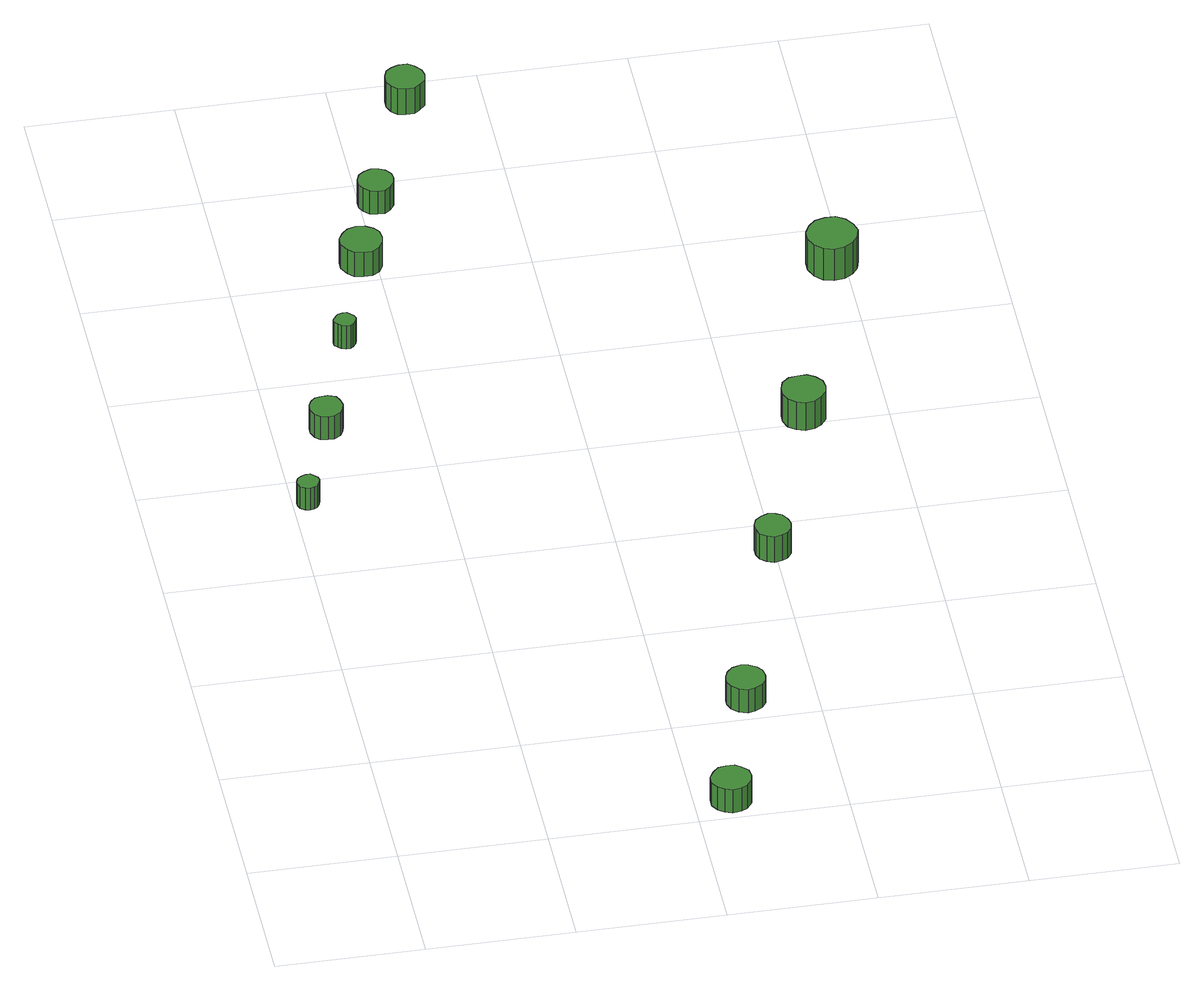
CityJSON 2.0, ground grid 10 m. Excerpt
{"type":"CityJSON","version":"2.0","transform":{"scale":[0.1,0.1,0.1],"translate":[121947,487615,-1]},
"CityObjects":{
"tree1":{"type":"SolitaryVegetationObject","attributes":{"function":"something"},"geometry":[{"type":"MultiSurface","lod":"1","boundaries":[[[0,1,2,3,4,5,6,7,8,9,10,11,12,13,14]],[[15,16,17,18,19,20,21,22,23,24,25,26,27,28,29]],[[0,29,28,1]],[[1,28,27,2]],[[2,27,26,3]],[[3,26,25,4]],[[4,25,24,5]],[[5,24,23,6]],[[6,23,22,7]],[[7,22,21,8]],[[8,21,20,9]],[[9,20,19,10]],[[10,19,18,11]],[[11,18,17,12]],[[12,17,16,13]],[[13,16,15,14]],[[14,15,29,0]]]}]},
"tree2":{"type":"SolitaryVegetationObject","attributes":{"function":"something"},"geometry":[{"type":"MultiSurface","lod":"1","boundaries":[[[30,31,32,33,34,35,36,37,38,39,40,41,42,43,44]],[[45,46,47,48,49,50,51,52,53,54,55,56,57,58,59]],[[30,59,58,31]],[[31,58,57,32]],[[32,57,56,33]],[[33,56,55,34]],[[34,55,54,35]],[[35,54,53,36]],[[36,53,52,37]],[[37,52,51,38]],[[38,51,50,39]],[[39,50,49,40]],[[40,49,48,41]],[[41,48,47,42]],[[42,47,46,43]],[[43,46,45,44]],[[44,45,59,30]]]}]},
"tree3":{"type":"SolitaryVegetationObject","attributes":{"function":"something"},"geometry":[{"type":"MultiSurface","lod":"1","boundaries":[[[60,61,62,63,64,65,66,67,68,69,70,71,72,73,74]],[[75,76,77,78,79,80,81,82,83,84,85,86,87,88,89]],[[60,89,88,61]],[[61,88,87,62]],[[62,87,86,63]],[[63,86,85,64]],[[64,85,84,65]],[[65,84,83,66]],[[66,83,82,67]],[[67,82,81,68]],[[68,81,80,69]],[[69,80,79,70]],[[70,79,78,71]],[[71,78,77,72]],[[72,77,76,73]],[[73,76,75,74]],[[74,75,89,60]]]}]},
"tree4":{"type":"SolitaryVegetationObject","attributes":{"function":"something"},"geometry":[{"type":"MultiSurface","lod":"1","boundaries":[[[90,91,92,93,94,95,96,97,98,99,100,101,102,103,104]],[[105,106,107,108,109,110,111,112,113,114,115,116,117,118,119]],[[90,119,118,91]],[[91,118,117,92]],[[92,117,116,93]],[[93,116,115,94]],[[94,115,114,95]],[[95,114,113,96]],[[96,113,112,97]],[[97,112,111,98]],[[98,111,110,99]],[[99,110,109,100]],[[100,109,108,101]],[[101,108,107,102]],[[102,107,106,103]],[[103,106,105,104]],[[104,105,119,90]]]}]},
"tree5":{"type":"SolitaryVegetationObject","attributes":{"function":"something"},"geometry":[{"type":"MultiSurface","lod":"1","boundaries":[[[120,121,122,123,124,125,126,127,128,129,130,131,132,133,134]],[[135,136,137,138,139,140,141,142,143,144,145,146,147,148,149]],[[120,149,148,121]],[[121,148,147,122]],[[122,147,146,123]],[[123,146,145,124]],[[124,145,144,125]],[[125,144,143,126]],[[126,143,142,127]],[[127,142,141,128]],[[128,141,140,129]],[[129,140,139,130]],[[130,139,138,131]],[[131,138,137,132]],[[132,137,136,133]],[[133,136,135,134]],[[134,135,149,120]]]}]},
"tree6":{"type":"SolitaryVegetationObject","attributes":{"function":"something"},"geometry":[{"type":"MultiSurface","lod":"1","boundaries":[[[150,151,152,153,154,155,156,157,158,159,160,161,162,163,164]],[[165,166,167,168,169,170,171,172,173,174,175,176,177,178,179]],[[150,179,178,151]],[[151,178,177,152]],[[152,177,176,153]],[[153,176,175,154]],[[154,175,174,155]],[[155,174,173,156]],[[156,173,172,157]],[[157,172,171,158]],[[158,171,170,159]],[[159,170,169,160]],[[160,169,168,161]],[[161,168,167,162]],[[162,167,166,163]],[[163,166,165,164]],[[164,165,179,150]]]}]},
"tree7":{"type":"SolitaryVegetationObject","attributes":{"function":"something"},"geometry":[{"type":"MultiSurface","lod":"1","boundaries":[[[180,181,182,183,184,185,186,187,188,189,190,191,192,193,194]],[[195,196,197,198,199,200,201,202,203,204,205,206,207,208,209]],[[180,209,208,181]],[[181,208,207,182]],[[182,207,206,183]],[[183,206,205,184]],[[184,205,204,185]],[[185,204,203,186]],[[186,203,202,187]],[[187,202,201,188]],[[188,201,200,189]],[[189,200,199,190]],[[190,199,198,191]],[[191,198,197,192]],[[192,197,196,193]],[[193,196,195,194]],[[194,195,209,180]]]}]},
"tree8":{"type":"SolitaryVegetationObject","attributes":{"function":"something"},"geometry":[{"type":"MultiSurface","lod":"1","boundaries":[[[210,211,212,213,214,215,216,217,218,219,220,221,222,223,224]],[[225,226,227,228,229,230,231,232,233,234,235,236,237,238,239]],[[210,239,238,211]],[[211,238,237,212]],[[212,237,236,213]],[[213,236,235,214]],[[214,235,234,215]],[[215,234,233,216]],[[216,233,232,217]],[[217,232,231,218]],[[218,231,230,219]],[[219,230,229,220]],[[220,229,228,221]],[[221,228,227,222]],[[222,227,226,223]],[[223,226,225,224]],[[224,225,239,210]]]}]},
"tree9":{"type":"SolitaryVegetationObject","attributes":{"function":"something"},"geometry":[{"type":"MultiSurface","lod":"1","boundaries":[[[240,241,242,243,244,245,246,247,248,249,250,251,252,253,254]],[[255,256,257,258,259,260,261,262,263,264,265,266,267,268,269]],[[240,269,268,241]],[[241,268,267,242]],[[242,267,266,243]],[[243,266,265,244]],[[244,265,264,245]],[[245,264,263,246]],[[246,263,262,247]],[[247,262,261,248]],[[248,261,260,249]],[[249,260,259,250]],[[250,259,258,251]],[[251,258,257,252]],[[252,257,256,253]],[[253,256,255,254]],[[254,255,269,240]]]}]},
"tree10":{"type":"SolitaryVegetationObject","attributes":{"function":"something"},"geometry":[{"type":"MultiSurface","lod":"1","boundaries":[[[270,271,272,273,274,275,276,277,278,279,280,281,282,283,284]],[[285,286,287,288,289,290,291,292,293,294,295,296,297,298,299]],[[270,299,298,271]],[[271,298,297,272]],[[272,297,296,273]],[[273,296,295,274]],[[274,295,294,275]],[[275,294,293,276]],[[276,293,292,277]],[[277,292,291,278]],[[278,291,290,279]],[[279,290,289,280]],[[280,289,288,281]],[[281,288,287,282]],[[282,287,286,283]],[[283,286,285,284]],[[284,285,299,270]]]}]},
"tree11":{"type":"SolitaryVegetationObject","attributes":{"function":"something"},"geometry":[{"type":"MultiSurface","lod":"1","boundaries":[[[300,301,302,303,304,305,306,307,308,309,310,311,312,313,314]],[[315,316,317,318,319,320,321,322,323,324,325,326,327,328,329]],[[300,329,328,301]],[[301,328,327,302]],[[302,327,326,303]],[[303,326,325,304]],[[304,325,324,305]],[[305,324,323,306]],[[306,323,322,307]],[[307,322,321,308]],[[308,321,320,309]],[[309,320,319,310]],[[310,319,318,311]],[[311,318,317,312]],[[312,317,316,313]],[[313,316,315,314]],[[314,315,329,300]]]}]}
},
"vertices":[
[18,377,25],[17,380,25],[15,382,25],[13,384,25],[10,384,25],[7,383,25],[4,381,25],[3,378,25],[3,375,25],[4,372,25],[7,370,25],[10,369,25],[13,370,25],[15,371,25],[17,374,25],[17,374,7],[15,371,7],[13,370,7],[10,369,7],[7,370,7],[4,372,7],[3,375,7],[3,378,7],[4,381,7],[7,383,7],[10,384,7],[13,384,7],[15,382,7],[17,380,7],[18,377,7],
[47,451,26],[46,456,26],[44,460,26],[39,462,26],[35,462,26],[30,461,26],[27,458,26],[25,454,26],[25,449,26],[27,444,26],[30,441,26],[35,440,26],[39,440,26],[44,443,26],[46,447,26],[46,447,7],[44,443,7],[39,440,7],[35,440,7],[30,441,7],[27,444,7],[25,449,7],[25,454,7],[27,458,7],[30,461,7],[35,462,7],[39,462,7],[44,460,7],[46,456,7],[47,451,7],
[72,539,26],[71,542,26],[69,544,26],[67,546,26],[64,546,26],[61,545,26],[59,543,26],[57,540,26],[57,537,26],[59,535,26],[61,533,26],[64,532,26],[67,532,26],[69,533,26],[71,536,26],[71,536,7],[69,533,7],[67,532,7],[64,532,7],[61,533,7],[59,535,7],[57,537,7],[57,540,7],[59,543,7],[61,545,7],[64,546,7],[67,546,7],[69,544,7],[71,542,7],[72,539,7],
[238,18,26],[237,24,26],[233,28,26],[229,31,26],[223,31,26],[218,30,26],[214,26,26],[211,21,26],[211,15,26],[214,10,26],[218,7,26],[223,5,26],[229,6,26],[233,8,26],[237,13,26],[237,13,7],[233,8,7],[229,6,7],[223,5,7],[218,7,7],[214,10,7],[211,15,7],[211,21,7],[214,26,7],[218,30,7],[223,31,7],[229,31,7],[233,28,7],[237,24,7],[238,18,7],
[104,619,27],[103,625,27],[100,629,27],[95,632,27],[89,633,27],[83,631,27],[79,627,27],[76,622,27],[76,616,27],[79,610,27],[83,606,27],[89,605,27],[95,605,27],[100,608,27],[103,613,27],[103,613,7],[100,608,7],[95,605,7],[89,605,7],[83,606,7],[79,610,7],[76,616,7],[76,622,7],[79,627,7],[83,631,7],[89,633,7],[95,632,7],[100,629,7],[103,625,7],[104,619,7],
[266,120,26],[265,126,26],[262,130,26],[257,133,26],[252,134,26],[246,132,26],[242,128,26],[240,123,26],[240,118,26],[242,113,26],[246,109,26],[252,107,26],[257,108,26],[262,111,26],[265,115,26],[265,115,7],[262,111,7],[257,108,7],[252,107,7],[246,109,7],[242,113,7],[240,118,7],[240,123,7],[242,128,7],[246,132,7],[252,134,7],[257,133,7],[262,130,7],[265,126,7],[266,120,7],
[123,680,26],[122,685,26],[119,689,26],[115,691,26],[110,692,26],[105,690,26],[101,687,26],[99,682,26],[99,677,26],[101,673,26],[105,669,26],[110,668,26],[115,668,26],[119,671,26],[122,675,26],[122,675,7],[119,671,7],[115,668,7],[110,668,7],[105,669,7],[101,673,7],[99,677,7],[99,682,7],[101,687,7],[105,690,7],[110,692,7],[115,691,7],[119,689,7],[122,685,7],[123,680,7],
[311,272,28],[310,277,28],[307,282,28],[303,284,28],[298,285,28],[293,283,28],[289,280,28],[287,275,28],[287,270,28],[289,265,28],[293,262,28],[298,260,28],[303,261,28],[307,263,28],[310,267,28],[310,267,7],[307,263,7],[303,261,7],[298,260,7],[293,262,7],[289,265,7],[287,270,7],[287,275,7],[289,280,7],[293,283,7],[298,285,7],[303,284,7],[307,282,7],[310,277,7],[311,272,7],
[162,781,28],[161,786,28],[157,791,28],[153,794,28],[147,794,28],[142,792,28],[138,789,28],[136,784,28],[136,778,28],[138,773,28],[142,769,28],[147,768,28],[153,768,28],[157,771,28],[161,775,28],[161,775,7],[157,771,7],[153,768,7],[147,768,7],[142,769,7],[138,773,7],[136,778,7],[136,784,7],[138,789,7],[142,792,7],[147,794,7],[153,794,7],[157,791,7],[161,786,7],[162,781,7],
[359,408,30],[358,414,30],[354,419,30],[349,422,30],[343,422,30],[337,421,30],[332,417,30],[330,411,30],[330,405,30],[332,399,30],[337,395,30],[343,393,30],[349,394,30],[354,397,30],[358,402,30],[358,402,7],[354,397,7],[349,394,7],[343,393,7],[337,395,7],[332,399,7],[330,405,7],[330,411,7],[332,417,7],[337,421,7],[343,422,7],[349,422,7],[354,419,7],[358,414,7],[359,408,7],
[409,562,33],[407,569,33],[403,575,33],[397,579,33],[390,579,33],[383,577,33],[378,572,33],[375,566,33],[375,559,33],[378,552,33],[383,547,33],[390,545,33],[397,546,33],[403,550,33],[407,555,33],[407,555,7],[403,550,7],[397,546,7],[390,545,7],[383,547,7],[378,552,7],[375,559,7],[375,566,7],[378,572,7],[383,577,7],[390,579,7],[397,579,7],[403,575,7],[407,569,7],[409,562,7]
]}
